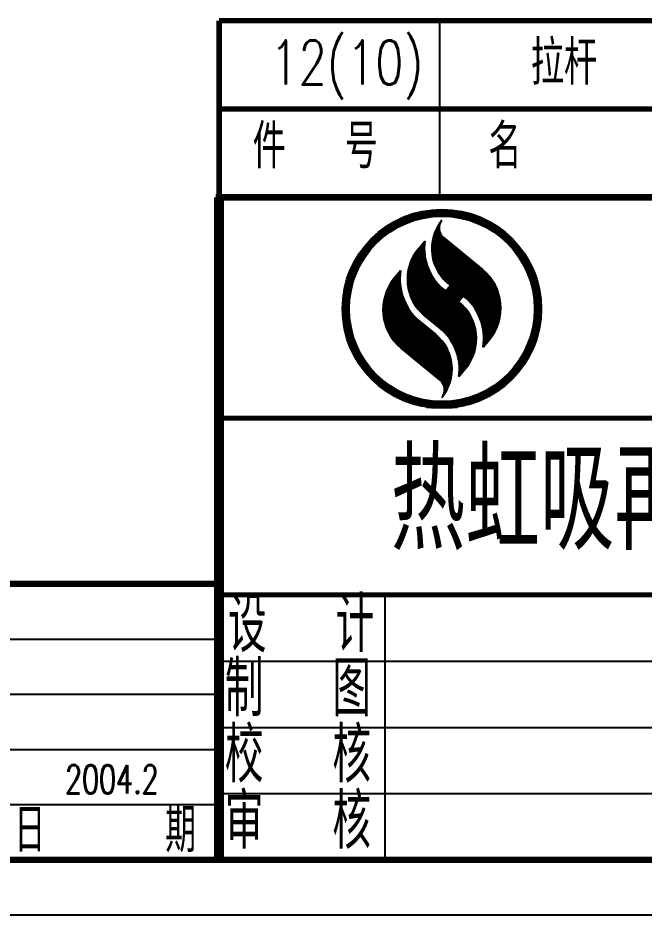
# Model space of a CAD drawing. Extents: x -11639 to -9817, y 3347 to 4292.
# Drawn here: x -10020 to -9963.3, y 3512.7 to 3593.9 of the extents above; entities that cross this region are included whole.
import ezdxf

# ---------------------------------------------------------------- set-up
doc = ezdxf.new("R2010")
doc.units = 0
doc.header["$LTSCALE"] = 10
doc.header["$MEASUREMENT"] = 0
doc.layers.get('0').update_dxf_attribs({"linetype": 'CONTINUOUS'})
for name, color, linetype in [('1', 2, 'CONTINUOUS'), ('2', 1, 'CONTINUOUS'), ('COLUMN', 7, 'CONTINUOUS'), ('TK', 7, 'CONTINUOUS')]:
    doc.layers.add(name, color=color, linetype=linetype)
doc.styles.add('HZ', font='txt', dxfattribs={"width": 0.75, "bigfont": 'hztxt'})

# ---------------------------------------------------------------- blocks, each defined once
blk = doc.blocks.new('*X117')
at = {"color": 0}
for p, q in [((81603.3, -47287.5), (82203.6, -47287.5)), ((81641.3, -47275), (82165.6, -47275)), ((81686.5, -47262.5), (82120.4, -47262.5)), ((81745.1, -47250), (82061.8, -47250)), ((81850.9, -47237.5), (81956, -47237.5)), ((81443.3, -47362.5), (81575.8, -47362.5)), ((81465, -47350), (81607, -47350)), ((81488.2, -47337.5), (81642.6, -47337.5)), ((81513.2, -47325), (81684.5, -47325)), ((81540.3, -47312.5), (81737.6, -47312.5)), ((81570, -47300), (81821.2, -47300)), ((81882, -47362.5), (81886.5, -47362.5)), ((81890.9, -47350), (81892.5, -47350)), ((81900.5, -47337.5), (81900.6, -47337.5)), ((81985.7, -47300), (82236.9, -47300)), ((82069.3, -47312.5), (82266.6, -47312.5)), ((82122.4, -47325), (82293.7, -47325)), ((82164.3, -47337.5), (82318.7, -47337.5)), ((82199.9, -47350), (82341.9, -47350)), ((82231.1, -47362.5), (82363.6, -47362.5)), ((81320.8, -47450), (81418.6, -47450)), ((81335.9, -47437.5), (81436.8, -47437.5)), ((81351.6, -47425), (81456.1, -47425)), ((81368.1, -47412.5), (81476.6, -47412.5)), ((81385.4, -47400), (81498.5, -47400)), ((81403.7, -47387.5), (81522.1, -47387.5)), ((81422.9, -47375), (81547.7, -47375)), ((81836.7, -47450), (81888.3, -47450)), ((81841.6, -47437.5), (81883.5, -47437.5)), ((81847, -47425), (81880.3, -47425)), ((81852.9, -47412.5), (81878.6, -47412.5)), ((81859.3, -47400), (81878.4, -47400)), ((81866.2, -47387.5), (81879.6, -47387.5)), ((81873.8, -47375), (81882.2, -47375)), ((82259.2, -47375), (82384, -47375)), ((82284.8, -47387.5), (82403.2, -47387.5)), ((82308.4, -47400), (82421.5, -47400)), ((82330.3, -47412.5), (82438.8, -47412.5)), ((82350.8, -47425), (82455.3, -47425)), ((82370.1, -47437.5), (82471, -47437.5)), ((82388.3, -47450), (82486.1, -47450)), ((81242.6, -47525), (81327, -47525)), ((81254.4, -47512.5), (81340.5, -47512.5)), ((81266.6, -47500), (81354.7, -47500)), ((81279.4, -47487.5), (81369.5, -47487.5)), ((81292.6, -47475), (81385.1, -47475)), ((81306.4, -47462.5), (81401.4, -47462.5)), ((81746.5, -47525), (81748.6, -47525)), ((81816.8, -47525), (81961.8, -47525)), ((81819.1, -47512.5), (81946.6, -47512.5)), ((81821.8, -47500), (81931.3, -47500)), ((81824.9, -47487.5), (81916.2, -47487.5)), ((81828.4, -47475), (81904, -47475)), ((81832.3, -47462.5), (81895, -47462.5)), ((82405.5, -47462.5), (82500.5, -47462.5)), ((82421.8, -47475), (82514.3, -47475)), ((82437.4, -47487.5), (82527.5, -47487.5)), ((82452.2, -47500), (82540.3, -47500)), ((82466.4, -47512.5), (82552.5, -47512.5)), ((82479.9, -47525), (82564.3, -47525)), ((81171.3, -47612.5), (81246.5, -47612.5)), ((81180.4, -47600), (81256.7, -47600)), ((81189.9, -47587.5), (81267.2, -47587.5)), ((81199.7, -47575), (81278.2, -47575)), ((81209.8, -47562.5), (81289.7, -47562.5)), ((81220.3, -47550), (81301.6, -47550)), ((81231.3, -47537.5), (81314, -47537.5)), ((81675.3, -47612.5), (81744.4, -47612.5)), ((81684.9, -47600), (81744, -47600)), ((81695.1, -47587.5), (81743.9, -47587.5)), ((81705.4, -47575), (81744.2, -47575)), ((81715.7, -47562.5), (81744.8, -47562.5)), ((81725.9, -47550), (81745.7, -47550)), ((81736.2, -47537.5), (81747, -47537.5)), ((81811.4, -47587.5), (82037.9, -47587.5)), ((81811.5, -47600), (82053.1, -47600)), ((81811.7, -47575), (82022.6, -47575)), ((81812, -47612.5), (82068.3, -47612.5)), ((81812.4, -47562.5), (82007.4, -47562.5)), ((81813.5, -47550), (81992.2, -47550)), ((81815, -47537.5), (81977, -47537.5)), ((82492.9, -47537.5), (82575.6, -47537.5)), ((82505.3, -47550), (82586.6, -47550)), ((82517.2, -47562.5), (82597.1, -47562.5)), ((82528.7, -47575), (82607.2, -47575)), ((82539.7, -47587.5), (82617, -47587.5)), ((82550.2, -47600), (82626.5, -47600)), ((82560.4, -47612.5), (82635.6, -47612.5)), ((81123.1, -47687.5), (81193.2, -47687.5)), ((81130.5, -47675), (81201.2, -47675)), ((81138.1, -47662.5), (81209.6, -47662.5)), ((81145.9, -47650), (81218.3, -47650)), ((81154.1, -47637.5), (81227.3, -47637.5)), ((81162.6, -47625), (81236.7, -47625)), ((81630.6, -47687.5), (81753.9, -47687.5)), ((81636.7, -47675), (81751.5, -47675)), ((81643.3, -47662.5), (81749.4, -47662.5)), ((81650.4, -47650), (81747.6, -47650)), ((81658, -47637.5), (81746.2, -47637.5)), ((81666.3, -47625), (81745.2, -47625)), ((81812.9, -47625), (82083.5, -47625)), ((81814.1, -47637.5), (82098.7, -47637.5)), ((81815.8, -47650), (82113.9, -47650)), ((81817.8, -47662.5), (82129.1, -47662.5)), ((81820.3, -47675), (82144.4, -47675)), ((81823.1, -47687.5), (82159.6, -47687.5)), ((82570.2, -47625), (82644.3, -47625)), ((82579.6, -47637.5), (82652.8, -47637.5)), ((82588.6, -47650), (82661, -47650)), ((82597.3, -47662.5), (82668.8, -47662.5)), ((82605.7, -47675), (82676.4, -47675)), ((82613.7, -47687.5), (82683.8, -47687.5)), ((81079, -47775), (81145, -47775)), ((81084.6, -47762.5), (81151, -47762.5)), ((81090.4, -47750), (81157.4, -47750)), ((81096.5, -47737.5), (81164, -47737.5)), ((81102.8, -47725), (81170.8, -47725)), ((81109.3, -47712.5), (81178, -47712.5)), ((81116.1, -47700), (81185.4, -47700)), ((81601.1, -47775), (81781.3, -47775)), ((81604, -47762.5), (81776.2, -47762.5)), ((81607.4, -47750), (81771.5, -47750)), ((81611.2, -47737.5), (81767.2, -47737.5)), ((81615.4, -47725), (81763.4, -47725)), ((81620, -47712.5), (81759.8, -47712.5)), ((81625.1, -47700), (81756.7, -47700)), ((81826.4, -47700), (82174.8, -47700)), ((81830.1, -47712.5), (82190, -47712.5)), ((81834.3, -47725), (82205.2, -47725)), ((81838.9, -47737.5), (82220.4, -47737.5)), ((81844, -47750), (82235.7, -47750)), ((81849.6, -47762.5), (82250.9, -47762.5)), ((81855.7, -47775), (82266.1, -47775)), ((82621.5, -47700), (82690.8, -47700)), ((82628.9, -47712.5), (82697.6, -47712.5)), ((82636.1, -47725), (82704.1, -47725)), ((82642.9, -47737.5), (82710.4, -47737.5)), ((82649.5, -47750), (82716.5, -47750)), ((82655.9, -47762.5), (82722.3, -47762.5)), ((82661.9, -47775), (82727.9, -47775)), ((81050.1, -47850), (81113.6, -47850)), ((81054.4, -47837.5), (81118.3, -47837.5)), ((81058.9, -47825), (81123.1, -47825)), ((81063.6, -47812.5), (81128.2, -47812.5)), ((81068.5, -47800), (81133.6, -47800)), ((81073.6, -47787.5), (81139.1, -47787.5)), ((81479.5, -47850), (81523.8, -47850)), ((81489.8, -47837.5), (81524.3, -47837.5)), ((81500, -47825), (81525.3, -47825)), ((81510.3, -47812.5), (81526.5, -47812.5)), ((81520.6, -47800), (81528.1, -47800)), ((81591.3, -47850), (81821.3, -47850)), ((81592, -47837.5), (81813.4, -47837.5)), ((81593.1, -47825), (81806, -47825)), ((81594.5, -47812.5), (81799.1, -47812.5)), ((81596.3, -47800), (81792.7, -47800)), ((81598.5, -47787.5), (81786.8, -47787.5)), ((81862.3, -47787.5), (82281.1, -47787.5)), ((81869.6, -47800), (82294.9, -47800)), ((81877.4, -47812.5), (82307.7, -47812.5)), ((81885.9, -47825), (82319.5, -47825)), ((81895.1, -47837.5), (82330.5, -47837.5)), ((81905.1, -47850), (82340.7, -47850)), ((82667.8, -47787.5), (82733.3, -47787.5)), ((82673.3, -47800), (82738.4, -47800)), ((82678.7, -47812.5), (82743.3, -47812.5)), ((82683.8, -47825), (82748, -47825)), ((82688.6, -47837.5), (82752.5, -47837.5)), ((82693.3, -47850), (82756.8, -47850)), ((81025.6, -47937.5), (81087.2, -47937.5)), ((81028.5, -47925), (81090.4, -47925)), ((81031.6, -47912.5), (81093.7, -47912.5)), ((81034.9, -47900), (81097.3, -47900)), ((81038.4, -47887.5), (81101, -47887.5)), ((81042.1, -47875), (81105, -47875)), ((81046, -47862.5), (81109.2, -47862.5)), ((81420.5, -47937.5), (81528.4, -47937.5)), ((81427.2, -47925), (81526.8, -47925)), ((81434.4, -47912.5), (81525.5, -47912.5)), ((81442.2, -47900), (81524.5, -47900)), ((81450.6, -47887.5), (81523.9, -47887.5)), ((81459.6, -47875), (81523.5, -47875)), ((81469.3, -47862.5), (81523.5, -47862.5)), ((81591, -47862.5), (81829.8, -47862.5)), ((81591, -47875), (81838.9, -47875)), ((81591.4, -47887.5), (81848.6, -47887.5)), ((81592.2, -47900), (81859, -47900)), ((81593.3, -47912.5), (81870.2, -47912.5)), ((81594.8, -47925), (81882.3, -47925)), ((81596.7, -47937.5), (81895.3, -47937.5)), ((81916, -47862.5), (82350.1, -47862.5)), ((81927.8, -47875), (82358.9, -47875)), ((81940.6, -47887.5), (82367.1, -47887.5)), ((81954.7, -47900), (82374.7, -47900)), ((81969.4, -47937.5), (82394.4, -47937.5)), ((81970.2, -47912.5), (82381.8, -47912.5)), ((81979.7, -47925), (82388.4, -47925)), ((82697.7, -47862.5), (82760.9, -47862.5)), ((82701.9, -47875), (82764.8, -47875)), ((82705.9, -47887.5), (82768.5, -47887.5)), ((82709.6, -47900), (82772, -47900)), ((82713.2, -47912.5), (82775.3, -47912.5)), ((82716.5, -47925), (82778.4, -47925)), ((82719.7, -47937.5), (82781.3, -47937.5)), ((81012, -48012.5), (81072.6, -48012.5)), ((81013.8, -48000), (81074.5, -48000)), ((81015.8, -47987.5), (81076.7, -47987.5)), ((81018, -47975), (81079, -47975)), ((81020.3, -47962.5), (81081.6, -47962.5)), ((81022.9, -47950), (81084.3, -47950)), ((81389.9, -48012.5), (81545.2, -48012.5)), ((81393.9, -48000), (81541.5, -48000)), ((81398.4, -47987.5), (81538.2, -47987.5)), ((81403.2, -47975), (81535.3, -47975)), ((81408.5, -47962.5), (81532.7, -47962.5)), ((81414.3, -47950), (81530.4, -47950)), ((81599, -47950), (81909.3, -47950)), ((81601.7, -47962.5), (81924.5, -47962.5)), ((81604.7, -47975), (82409.9, -47975)), ((81608.2, -47987.5), (82414.2, -47987.5)), ((81612, -48000), (82418.1, -48000)), ((81616.3, -48012.5), (82421.6, -48012.5)), ((81948.9, -47962.5), (82405.2, -47962.5)), ((81959.2, -47950), (82400, -47950)), ((82722.6, -47950), (82784, -47950)), ((82725.3, -47962.5), (82786.6, -47962.5)), ((82727.9, -47975), (82788.9, -47975)), ((82730.2, -47987.5), (82791.1, -47987.5)), ((82732.4, -48000), (82793.1, -48000)), ((82734.3, -48012.5), (82794.9, -48012.5)), ((81004.2, -48100), (81064.2, -48100)), ((81004.8, -48087.5), (81064.9, -48087.5)), ((81005.5, -48075), (81065.7, -48075)), ((81006.5, -48062.5), (81066.7, -48062.5)), ((81007.6, -48050), (81067.9, -48050)), ((81008.9, -48037.5), (81069.2, -48037.5)), ((81010.3, -48025), (81070.8, -48025)), ((81372.4, -48100), (81581.5, -48100)), ((81373.8, -48087.5), (81575.1, -48087.5)), ((81375.6, -48075), (81569.1, -48075)), ((81377.7, -48062.5), (81563.5, -48062.5)), ((81380.2, -48050), (81558.4, -48050)), ((81383.1, -48037.5), (81553.6, -48037.5)), ((81386.3, -48025), (81549.2, -48025)), ((81621.1, -48025), (82091.7, -48025)), ((81626.2, -48037.5), (82081.4, -48037.5)), ((81631.9, -48050), (82071.1, -48050)), ((81638.1, -48062.5), (82060.9, -48062.5)), ((81644.7, -48075), (82061.3, -48075)), ((81652, -48087.5), (82075.7, -48087.5)), ((81659.8, -48100), (82089, -48100)), ((82106.7, -48025), (82424.8, -48025)), ((82121.1, -48037.5), (82427.5, -48037.5)), ((82134.4, -48050), (82429.9, -48050)), ((82146.7, -48062.5), (82431.9, -48062.5)), ((82158.3, -48075), (82433.5, -48075)), ((82169, -48087.5), (82434.8, -48087.5)), ((82179.1, -48100), (82435.8, -48100)), ((82736.1, -48025), (82796.6, -48025)), ((82737.7, -48037.5), (82798, -48037.5)), ((82739, -48050), (82799.3, -48050)), ((82740.2, -48062.5), (82800.4, -48062.5)), ((82741.2, -48075), (82801.4, -48075)), ((82742.1, -48087.5), (82802.1, -48087.5)), ((82742.7, -48100), (82802.7, -48100)), ((81003.5, -48125), (81063.5, -48125)), ((81003.5, -48137.5), (81063.5, -48137.5)), ((81003.6, -48150), (81063.6, -48150)), ((81003.8, -48112.5), (81063.8, -48112.5)), ((81003.8, -48162.5), (81063.9, -48162.5)), ((81004.3, -48175), (81064.4, -48175)), ((81370.3, -48137.5), (81603.6, -48137.5)), ((81370.3, -48150), (81612, -48150)), ((81370.6, -48162.5), (81621, -48162.5)), ((81370.7, -48125), (81595.8, -48125)), ((81371.3, -48175), (81630.6, -48175)), ((81371.4, -48112.5), (81588.4, -48112.5)), ((81668.2, -48112.5), (82101.1, -48112.5)), ((81677.3, -48125), (82112.3, -48125)), ((81687.1, -48137.5), (82122.7, -48137.5)), ((81697.7, -48150), (82132.3, -48150)), ((81709.1, -48162.5), (82141.2, -48162.5)), ((81721.6, -48175), (82149.5, -48175)), ((82188.5, -48112.5), (82436.4, -48112.5)), ((82197.4, -48125), (82436.6, -48125)), ((82205.6, -48137.5), (82436.6, -48137.5)), ((82213.4, -48150), (82436.1, -48150)), ((82220.6, -48162.5), (82435.3, -48162.5)), ((82227.4, -48175), (82434.2, -48175)), ((82742.5, -48175), (82802.6, -48175)), ((82743, -48162.5), (82803.1, -48162.5)), ((82743.1, -48112.5), (82803.1, -48112.5)), ((82743.3, -48150), (82803.3, -48150)), ((82743.4, -48125), (82803.4, -48125)), ((82743.4, -48137.5), (82803.4, -48137.5)), ((81004.9, -48187.5), (81065, -48187.5)), ((81005.7, -48200), (81065.9, -48200)), ((81006.7, -48212.5), (81066.9, -48212.5)), ((81007.9, -48225), (81068.2, -48225)), ((81009.2, -48237.5), (81069.6, -48237.5)), ((81010.7, -48250), (81071.2, -48250)), ((81012.4, -48262.5), (81073, -48262.5)), ((81372.3, -48187.5), (81640.9, -48187.5)), ((81373.7, -48200), (81651.8, -48200)), ((81375.5, -48212.5), (81663.6, -48212.5)), ((81377.6, -48225), (81676.2, -48225)), ((81380, -48237.5), (81689.7, -48237.5)), ((81382.9, -48250), (81704.4, -48250)), ((81386.1, -48262.5), (81719.6, -48262.5)), ((81735.1, -48187.5), (82157.1, -48187.5)), ((81749.8, -48200), (82164.2, -48200)), ((81765.1, -48212.5), (82170.7, -48212.5)), ((81780.3, -48225), (82176.8, -48225)), ((81795.5, -48237.5), (82182.3, -48237.5)), ((81810.7, -48250), (82187.4, -48250)), ((81825.9, -48262.5), (82192, -48262.5)), ((82233.7, -48187.5), (82432.7, -48187.5)), ((82239.6, -48200), (82430.8, -48200)), ((82245, -48212.5), (82428.6, -48212.5)), ((82250.1, -48225), (82426, -48225)), ((82254.7, -48237.5), (82423.1, -48237.5)), ((82259, -48250), (82419.7, -48250)), ((82262.9, -48262.5), (82416, -48262.5)), ((82733.9, -48262.5), (82794.5, -48262.5)), ((82735.7, -48250), (82796.2, -48250)), ((82737.3, -48237.5), (82797.7, -48237.5)), ((82738.7, -48225), (82799, -48225)), ((82740, -48212.5), (82800.2, -48212.5)), ((82741, -48200), (82801.2, -48200)), ((82741.9, -48187.5), (82802, -48187.5)), ((81014.3, -48275), (81075, -48275)), ((81016.3, -48287.5), (81077.2, -48287.5)), ((81018.5, -48300), (81079.6, -48300)), ((81020.9, -48312.5), (81082.2, -48312.5)), ((81023.5, -48325), (81085, -48325)), ((81026.3, -48337.5), (81088, -48337.5)), ((81389.7, -48275), (81734.8, -48275)), ((81393.7, -48287.5), (81750, -48287.5)), ((81398.1, -48300), (81765.2, -48300)), ((81402.9, -48312.5), (81780.5, -48312.5)), ((81408.2, -48325), (81795.7, -48325)), ((81413.9, -48337.5), (81810.9, -48337.5)), ((81841.1, -48275), (82196.2, -48275)), ((81856.4, -48287.5), (82199.9, -48287.5)), ((81871.6, -48300), (82203.3, -48300)), ((81886.8, -48312.5), (82206.2, -48312.5)), ((81901.7, -48325), (82208.8, -48325)), ((81915.4, -48337.5), (82210.9, -48337.5)), ((82266.5, -48275), (82411.9, -48275)), ((82269.7, -48287.5), (82407.4, -48287.5)), ((82272.6, -48300), (82402.4, -48300)), ((82275.1, -48312.5), (82397, -48312.5)), ((82277.3, -48325), (82391.2, -48325)), ((82279.1, -48337.5), (82384.8, -48337.5)), ((82718.9, -48337.5), (82780.6, -48337.5)), ((82721.9, -48325), (82783.4, -48325)), ((82724.7, -48312.5), (82786, -48312.5)), ((82727.3, -48300), (82788.4, -48300)), ((82729.7, -48287.5), (82790.6, -48287.5)), ((82731.9, -48275), (82792.6, -48275)), ((81029.3, -48350), (81091.2, -48350)), ((81032.4, -48362.5), (81094.6, -48362.5)), ((81035.8, -48375), (81098.2, -48375)), ((81039.3, -48387.5), (81102, -48387.5)), ((81043.1, -48400), (81106, -48400)), ((81047, -48412.5), (81110.3, -48412.5)), ((81051.1, -48425), (81114.7, -48425)), ((81420.1, -48350), (81826.1, -48350)), ((81426.8, -48362.5), (81841.3, -48362.5)), ((81434, -48375), (81856.3, -48375)), ((81441.7, -48387.5), (81870, -48387.5)), ((81450.1, -48400), (81882.6, -48400)), ((81459, -48412.5), (81894.1, -48412.5)), ((81468.7, -48425), (81904.7, -48425)), ((81928.1, -48350), (82212.7, -48350)), ((81939.9, -48362.5), (82214.1, -48362.5)), ((81950.9, -48375), (82215.2, -48375)), ((81961.2, -48387.5), (82215.8, -48387.5)), ((81970.7, -48400), (82216.1, -48400)), ((81979.7, -48412.5), (82216.1, -48412.5)), ((81988, -48425), (82215.7, -48425)), ((82280.7, -48350), (82378, -48350)), ((82281.9, -48362.5), (82370.6, -48362.5)), ((82282.8, -48375), (82362.7, -48375)), ((82283.2, -48425), (82324.9, -48425)), ((82283.4, -48387.5), (82354.2, -48387.5)), ((82283.6, -48400), (82345, -48400)), ((82283.6, -48412.5), (82335.2, -48412.5)), ((82692.2, -48425), (82755.8, -48425)), ((82696.6, -48412.5), (82759.9, -48412.5)), ((82700.9, -48400), (82763.8, -48400)), ((82704.9, -48387.5), (82767.6, -48387.5)), ((82708.7, -48375), (82771.1, -48375)), ((82712.3, -48362.5), (82774.5, -48362.5)), ((82715.7, -48350), (82777.6, -48350)), ((81055.5, -48437.5), (81119.4, -48437.5)), ((81060, -48450), (81124.4, -48450)), ((81064.8, -48462.5), (81129.5, -48462.5)), ((81069.8, -48475), (81134.9, -48475)), ((81074.9, -48487.5), (81140.5, -48487.5)), ((81080.4, -48500), (81146.4, -48500)), ((81479, -48437.5), (81914.5, -48437.5)), ((81490.2, -48450), (81923.5, -48450)), ((81502.2, -48462.5), (81931.9, -48462.5)), ((81515.3, -48475), (81939.5, -48475)), ((81529.4, -48487.5), (81946.6, -48487.5)), ((81544.5, -48500), (81953.1, -48500)), ((81995.8, -48437.5), (82214.9, -48437.5)), ((82003, -48450), (82213.7, -48450)), ((82009.8, -48462.5), (82212.2, -48462.5)), ((82016, -48475), (82210.3, -48475)), ((82021.9, -48487.5), (82208, -48487.5)), ((82027.2, -48500), (82205.3, -48500)), ((82278.6, -48475), (82283.8, -48475)), ((82280.2, -48462.5), (82294.1, -48462.5)), ((82281.6, -48450), (82304.4, -48450)), ((82282.6, -48437.5), (82314.6, -48437.5)), ((82660.5, -48500), (82726.5, -48500)), ((82666.4, -48487.5), (82732, -48487.5)), ((82672, -48475), (82737.2, -48475)), ((82677.4, -48462.5), (82742.1, -48462.5)), ((82682.5, -48450), (82746.9, -48450)), ((82687.5, -48437.5), (82751.4, -48437.5)), ((81086, -48512.5), (81152.6, -48512.5)), ((81091.9, -48525), (81159, -48525)), ((81098, -48537.5), (81165.6, -48537.5)), ((81104.3, -48550), (81172.6, -48550)), ((81110.9, -48562.5), (81179.8, -48562.5)), ((81117.8, -48575), (81187.3, -48575)), ((81124.9, -48587.5), (81195.1, -48587.5)), ((81559.8, -48512.5), (81959.1, -48512.5)), ((81575, -48525), (81964.5, -48525)), ((81590.2, -48537.5), (81969.5, -48537.5)), ((81605.4, -48550), (81974, -48550)), ((81620.6, -48562.5), (81978, -48562.5)), ((81635.8, -48575), (81981.6, -48575)), ((81651.1, -48587.5), (81984.8, -48587.5)), ((82032.2, -48512.5), (82202.2, -48512.5)), ((82036.8, -48525), (82198.8, -48525)), ((82040.9, -48537.5), (82194.9, -48537.5)), ((82044.7, -48550), (82190.6, -48550)), ((82048.1, -48562.5), (82185.8, -48562.5)), ((82051.2, -48575), (82180.6, -48575)), ((82053.9, -48587.5), (82174.9, -48587.5)), ((82611.8, -48587.5), (82682, -48587.5)), ((82619.6, -48575), (82689.1, -48575)), ((82627.1, -48562.5), (82696, -48562.5)), ((82634.3, -48550), (82702.6, -48550)), ((82641.3, -48537.5), (82708.9, -48537.5)), ((82647.9, -48525), (82715, -48525)), ((82654.3, -48512.5), (82720.9, -48512.5)), ((81132.3, -48600), (81203.3, -48600)), ((81140, -48612.5), (81211.7, -48612.5)), ((81147.9, -48625), (81220.5, -48625)), ((81156.1, -48637.5), (81229.6, -48637.5)), ((81164.7, -48650), (81239.1, -48650)), ((81173.5, -48662.5), (81249, -48662.5)), ((81666.3, -48600), (81987.6, -48600)), ((81681.5, -48612.5), (81989.9, -48612.5)), ((81696.7, -48625), (81991.8, -48625)), ((81711.9, -48637.5), (81993.4, -48637.5)), ((81727.1, -48650), (81994.5, -48650)), ((81742.4, -48662.5), (81995.3, -48662.5)), ((82056.2, -48600), (82168.7, -48600)), ((82058.2, -48612.5), (82162, -48612.5)), ((82059.9, -48625), (82154.8, -48625)), ((82061.2, -48637.5), (82146.9, -48637.5)), ((82062.2, -48650), (82138.5, -48650)), ((82062.8, -48662.5), (82129.4, -48662.5)), ((82557.9, -48662.5), (82633.4, -48662.5)), ((82567.8, -48650), (82642.2, -48650)), ((82577.3, -48637.5), (82650.8, -48637.5)), ((82586.4, -48625), (82659, -48625)), ((82595.2, -48612.5), (82666.9, -48612.5)), ((82603.6, -48600), (82674.6, -48600)), ((81182.7, -48675), (81259.2, -48675)), ((81192.2, -48687.5), (81269.9, -48687.5)), ((81202.1, -48700), (81281, -48700)), ((81212.4, -48712.5), (81292.5, -48712.5)), ((81223, -48725), (81304.6, -48725)), ((81234, -48737.5), (81317.1, -48737.5)), ((81245.5, -48750), (81330.2, -48750)), ((81757.6, -48675), (81995.6, -48675)), ((81772.8, -48687.5), (81995.6, -48687.5)), ((81788, -48700), (81995.2, -48700)), ((81803.2, -48712.5), (81994.4, -48712.5)), ((81818.4, -48725), (81993.3, -48725)), ((81833.6, -48737.5), (81991.7, -48737.5)), ((81848.9, -48750), (81989.7, -48750)), ((82059.8, -48737.5), (82068.2, -48737.5)), ((82061.1, -48725), (82078.4, -48725)), ((82062.1, -48712.5), (82088.7, -48712.5)), ((82062.8, -48700), (82099, -48700)), ((82063.1, -48675), (82119.5, -48675)), ((82063.1, -48687.5), (82109.3, -48687.5)), ((82476.7, -48750), (82561.5, -48750)), ((82489.8, -48737.5), (82572.9, -48737.5)), ((82502.3, -48725), (82583.9, -48725)), ((82514.4, -48712.5), (82594.5, -48712.5)), ((82525.9, -48700), (82604.8, -48700)), ((82537, -48687.5), (82614.7, -48687.5)), ((82547.7, -48675), (82624.2, -48675)), ((81257.3, -48762.5), (81343.9, -48762.5)), ((81269.7, -48775), (81358.3, -48775)), ((81282.6, -48787.5), (81373.3, -48787.5)), ((81295.9, -48800), (81389, -48800)), ((81309.9, -48812.5), (81405.6, -48812.5)), ((81324.5, -48825), (81423, -48825)), ((81864.1, -48762.5), (81987.3, -48762.5)), ((81879.3, -48775), (81984.6, -48775)), ((81894.1, -48787.5), (81981.4, -48787.5)), ((81905.4, -48800), (81977.7, -48800)), ((81913.8, -48812.5), (81973.6, -48812.5)), ((81920, -48825), (81969.1, -48825)), ((82383.9, -48825), (82482.4, -48825)), ((82401.3, -48812.5), (82497, -48812.5)), ((82417.9, -48800), (82511, -48800)), ((82433.6, -48787.5), (82524.3, -48787.5)), ((82448.6, -48775), (82537.2, -48775)), ((82463, -48762.5), (82549.6, -48762.5)), ((81339.7, -48837.5), (81441.4, -48837.5)), ((81355.6, -48850), (81461, -48850)), ((81372.3, -48862.5), (81481.8, -48862.5)), ((81389.8, -48875), (81504.2, -48875)), ((81408.3, -48887.5), (81528.2, -48887.5)), ((81427.8, -48900), (81554.4, -48900)), ((81448.5, -48912.5), (81583.1, -48912.5)), ((81919.2, -48912.5), (81922.8, -48912.5)), ((81923.8, -48900), (81931.2, -48900)), ((81924.3, -48837.5), (81964.1, -48837.5)), ((81926.8, -48887.5), (81938.9, -48887.5)), ((81927.1, -48850), (81958.6, -48850)), ((81928.3, -48875), (81946, -48875)), ((81928.4, -48862.5), (81952.6, -48862.5)), ((82223.8, -48912.5), (82358.4, -48912.5)), ((82252.5, -48900), (82379.1, -48900)), ((82278.7, -48887.5), (82398.6, -48887.5)), ((82302.7, -48875), (82417.1, -48875)), ((82325.1, -48862.5), (82434.6, -48862.5)), ((82345.9, -48850), (82451.3, -48850)), ((82365.5, -48837.5), (82467.2, -48837.5)), ((81470.5, -48925), (81615.3, -48925)), ((81494.1, -48937.5), (81652.2, -48937.5)), ((81519.6, -48950), (81696.2, -48950)), ((81547.3, -48962.5), (81753.6, -48962.5)), ((81577.8, -48975), (81863.2, -48975)), ((81612.1, -48987.5), (82194.8, -48987.5)), ((81903.9, -48937.5), (81903.9, -48937.5)), ((81912.7, -48925), (81913.7, -48925)), ((81943.8, -48975), (82229.1, -48975)), ((82053.3, -48962.5), (82259.6, -48962.5)), ((82110.7, -48950), (82287.3, -48950)), ((82154.7, -48937.5), (82312.8, -48937.5)), ((82191.6, -48925), (82336.4, -48925)), ((81651.6, -49000), (82155.3, -49000)), ((81699.3, -49012.5), (82107.6, -49012.5)), ((81763.4, -49025), (82043.5, -49025))]:
    blk.add_line(p, q, dxfattribs=at)
blk = doc.blocks.new('20-216-2')
for p, q in [((-13063.83695, 2375.61391), (-13057.74799, 2383.02614)), ((-13040.77243, 2386.25123), (-13005.4184, 2357.20879)), ((-13085.39557, 2349.37012), (-13079.67658, 2356.33197)), ((-13038.69037, 2337.83479), (-13034.39621, 2343.06216)), ((-13027.15999, 2328.24003), (-13022.87491, 2333.45635)), ((-13062.22431, 2310.22881), (-13047.87249, 2298.43916)), ((-13057.93967, 2315.44459), (-13043.58786, 2303.65494)), ((-13004.90853, 2286.9366), (-12999.21074, 2293.87266)), ((-13043.83387, 2256.99154), (-13079.18791, 2286.03399)), ((-13026.83713, 2260.24242), (-13020.74817, 2267.65465)), ((-13244.04823, 2002.6203), (-11444.04823, 2002.6203)), ((-13244.04823, 1942.6203), (-11444.04823, 1942.6203)), ((-13244.04823, 1882.6203), (-12044.04823, 1882.6203))]:
    blk.add_line(p, q)
at = {"color": 7}
for p, q in [((-13094.04823, 2064.90402), (-13094.04823, 1822.6203)), ((-13244.04823, 1822.6203), (-11444.04823, 1822.6203))]:
    blk.add_line(p, q, dxfattribs=at)
blk.add_lwpolyline([(-11444.04823, 1822.6203, 6, 6, 0), (-11444.04823, 2422.6203, 6, 6, 0), (-13244.04823, 2422.6203, 6, 6, 0), (-13244.04823, 1822.6203, 6, 6, 0)], format="xyseb", close=True, dxfattribs=at)
for points in [[(-11444.04823, 2222.6203, 4.5, 4.5, 0), (-13244.04823, 2222.6203, 4.5, 4.5, 0)], [(-11444.04823, 2062.6203, 4.5, 4.5, 0), (-13244.04823, 2062.6203, 4.5, 4.5, 0)]]:
    blk.add_lwpolyline(points, format="xyseb", dxfattribs=at)
for radius in [90, 84]:
    blk.add_circle((-13042.30315, 2321.62139), radius)
for centre, radius, start, end in [((-13011.00481, 2376.12411), 40.5, 140.59775985, 234.72051268), ((-13033.74563, 2394.80512), 11.07, 140.59775985, 230.59776007), ((-13011.00481, 2376.12411), 47.25, 171.6004788, 234.13073783), ((-13030.80365, 2348.47789), 42.75, 140.59775981, 230.59776016), ((-13030.80365, 2348.47789), 49.5, 170.87040099, 230.59776016), ((-13033.98263, 2322.43689), 45, 320.59776016, 50.59776005), ((-13050.62367, 2320.80588), 45, 140.59776016, 230.59776016), ((-13053.78147, 2294.79067), 49.5, 350.87040161, 51.36368118), ((-13053.78147, 2294.79067), 42.75, 320.59776016, 51.48462507), ((-13073.5803, 2267.14445), 47.25, 351.60047942, 50.59776005), ((-13073.5803, 2267.14445), 40.5, 320.56674954, 50.59776005), ((-13050.86067, 2248.43766), 11.07, 320.65705481, 50.59776007)]:
    blk.add_arc(centre, radius, start, end)
at = {"layer": '1'}
for p, q in [((-13044.04823, 2422.6203), (-13044.04823, 2582.6203)), ((-11394.04823, 1772.6203), (-19804.04823, 1772.6203))]:
    blk.add_line(p, q, dxfattribs=at)
at = {"layer": '1', "const_width": 5}
for points in [[(-13244.04823, 2502.6203), (-11444.04823, 2502.6203)], [(-11444.04823, 1822.6203), (-13244.04823, 1822.6203)]]:
    blk.add_lwpolyline(points, dxfattribs=at)
at = {"layer": '2'}
for p, q in [((-14494.04823, 1822.6203), (-13244.04823, 1822.6203)), ((-13244.04823, 1822.6203), (-11444.04823, 1822.6203)), ((-13244.04823, 1822.6203), (-11444.04823, 1822.6203)), ((-13244.04823, 1822.6203), (-11444.04823, 1822.6203))]:
    blk.add_line(p, q, dxfattribs=at)
for points, const_width in [([(-11444.04823, 2582.6203), (-13244.04823, 2582.6203)], 5), ([(-13244.04823, 2582.6203), (-11444.04823, 2582.6203)], 5), ([(-13244.04823, 2582.6203), (-13244.04823, 2422.6203)], 5), ([(-13244.04823, 2422.6203), (-13244.04823, 1822.6203)], 9), ([(-13244.04823, 2422.6203), (-11444.04823, 2422.6203)], 5), ([(-11444.04823, 1822.6203), (-15354.04823, 1822.6203)], 5)]:
    blk.add_lwpolyline(points, dxfattribs=dict(at, const_width=const_width))
at = {"layer": 'COLUMN'}
for p, q in [((-14494.04823, 2022.6203), (-13244.04823, 2022.6203)), ((-14494.04823, 1972.6203), (-13244.04823, 1972.6203)), ((-14494.04823, 1922.6203), (-13244.04823, 1922.6203)), ((-14494.04823, 1872.6203), (-13244.04823, 1872.6203))]:
    blk.add_line(p, q, dxfattribs=at)
blk.add_lwpolyline([(-14494.04823, 1822.6203, 6, 6, 0), (-14494.04823, 2072.6203, 6, 6, 0), (-13244.04823, 2072.6203, 6, 6, 0), (-13244.04823, 1822.6203, 6, 6, 0)], format="xyseb", close=True, dxfattribs=at)
at = {"layer": 'COLUMN', "xscale": 0.09999999999999998, "yscale": 0.09999999999999998, "zscale": 0.09999999999999998}
blk.add_blockref('*X117', (-21232.64823, 7135.21811), dxfattribs=at)
at = {"color": 7, "style": 'HZ', "width": 0.7}
for s, height, p in [('设  计', 50, (-13236.05181, 2010.80398)), ('制  图', 50, (-13238.85181, 1952.6203)), ('校  核', 50, (-13238.85181, 1892.6203)), ('2004.2', 25.6608, (-13383.53308, 1882.80842)), ('审  核', 50, (-13238.85181, 1832.6203)), ('日    期', 40, (-13429.48053, 1829.5203))]:
    blk.add_text(s, height=height, dxfattribs=at).set_placement(p)
at = {"layer": '1', "style": 'HZ', "width": 0.75}
for s, height, p in [('件  号', 40, (-13213.6911, 2448.90687)), ('名', 40, (-13000.18935, 2448.90687)), ('热虹吸再沸器零部件图', 90, (-13088.58581, 2103.44763))]:
    blk.add_text(s, height=height, dxfattribs=at).set_placement(p)
at = {"layer": 'TK', "style": 'HZ', "width": 0.75}
for s, p in [('12(10)', (-13197.85967, 2524.73168)), ('拉杆', (-12961.69999, 2524.73168))]:
    blk.add_text(s, height=40, dxfattribs=at).set_placement(p)

msp = doc.modelspace()

# ---------------------------------------------------------------- block references
at = {"layer": '1', "xscale": 0.1, "yscale": 0.1, "zscale": 0.1}
msp.add_blockref('20-216-2', (-8677.35231, 3335.39854), dxfattribs=at)

doc.saveas('drawing.dxf')
